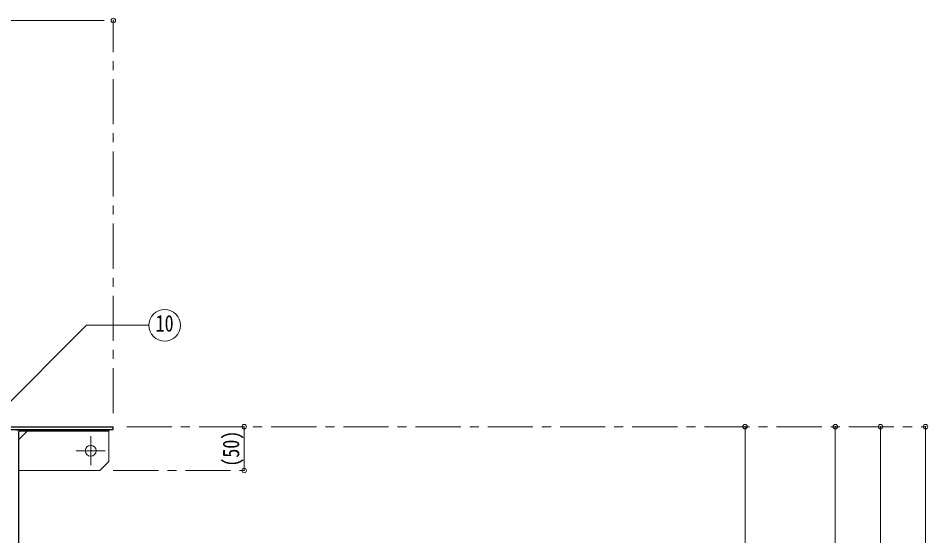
# Model space of a CAD drawing. Units: millimetres at full size, sheet at 1:10; details may follow other scales. Extents: x -2114 to 1936, y -1399 to 1411.
# Drawn here: x -459 to 549, y -439 to 134 of the extents above; entities that cross this region are included whole.
import ezdxf
from ezdxf.enums import TextEntityAlignment as Align

# ---------------------------------------------------------------- set-up
doc = ezdxf.new("R2010")
doc.units = ezdxf.units.MM
doc.header["$LTSCALE"] = 10
doc.header["$PDMODE"] = 32
doc.header["$PDSIZE"] = 5
doc.linetypes.add('CHAIN1', pattern=[8, 5, -1, 1, -1])
doc.layers.add('0-0_ﾚｲﾔ1', color=4, linetype='Continuous', lineweight=9)
doc.styles.add('ＭＳ ゴシック', font='')
doc.styles.get('ＭＳ ゴシック').set_extended_font_data('MS Gothic')

msp = doc.modelspace()

# ---------------------------------------------------------------- linework, layer by layer
at = {"layer": '0-0_ﾚｲﾔ1'}
for p, q in [((-363.92, 131.36), (-1663.92, 131.36)), ((-459.26, -321.67), (-459.22, -321.64)), ((-208.92, -367.24), (-208.92, -318.64)), ((346.08, -318.64), (346.08, -718.64)), ((496.08, -871.64), (496.08, -318.64)), ((546.08, -318.64), (546.08, -928.64))]:
    msp.add_line(p, q, dxfattribs=at)
at = {"layer": '0-0_ﾚｲﾔ1', "linetype": 'CHAIN1'}
for p, q in [((-353.92, -303.64), (-353.92, 131.36)), ((-338.92, -318.64), (546.08, -318.64)), ((-378.92, -361.24), (-378.92, -329.24)), ((-362.92, -345.24), (-394.92, -345.24)), ((-353.92, -367.24), (-208.92, -367.24))]:
    msp.add_line(p, q, dxfattribs=at)
at = {"layer": '0-0_ﾚｲﾔ1', "color": 7, "lineweight": 18}
for p, q in [((-485.27, -308.07), (-383.46, -206.26)), ((-314.52, -206.26), (-383.46, -206.26)), ((-458.92, -333.24), (-448.92, -323.24)), ((-358.92, -323.24), (-358.92, -357.24)), ((-358.92, -357.24), (-368.92, -367.24)), ((-368.92, -367.24), (-458.92, -367.24))]:
    msp.add_line(p, q, dxfattribs=at)
at = {"layer": '0-0_ﾚｲﾔ1', "color": 5, "lineweight": 25}
for p, q in [((-510.92, -318.64), (-353.92, -318.64)), ((-509.42, -321.64), (-353.92, -321.64)), ((-358.92, -323.24), (-358.92, -321.64)), ((-353.92, -321.64), (-353.92, -318.64)), ((-458.92, -324.04), (-458.92, -653.14)), ((-458.12, -323.24), (-358.92, -323.24))]:
    msp.add_line(p, q, dxfattribs=at)
at = {"layer": '0-0_ﾚｲﾔ1'}
msp.add_lwpolyline([(446.08, -318.64), (446.08, -868.64), (446.08, -921.64)], dxfattribs=at)
at = {"layer": '0-0_ﾚｲﾔ1', "color": 7, "lineweight": 18}
for centre, radius in [((-297.02, -206.26), 17.5), ((-378.92, -345.24), 6)]:
    msp.add_circle(centre, radius, dxfattribs=at)
at = {"layer": '0-0_ﾚｲﾔ1', "color": 5, "lineweight": 25}
for centre, radius in [((-458.92, -323.24), 1.6), ((-458.12, -324.04), 0.8)]:
    msp.add_arc(centre, radius, 90, 180, dxfattribs=at)
at = {"layer": '0-0_ﾚｲﾔ1', "color": 1}
for p in [(-353.92, 131.36), (-208.92, -318.64), (346.08, -318.64), (446.08, -318.64), (496.08, -318.64), (546.08, -318.64), (-208.92, -367.24)]:
    msp.add_point(p, dxfattribs=at)

# ---------------------------------------------------------------- texts
at = {"layer": '0-0_ﾚｲﾔ1', "color": 7, "style": 'ＭＳ ゴシック', "width": 0.8}
msp.add_text('10', height=18.33, dxfattribs=at).set_placement((-307.02, -218.76), align=Align.BOTTOM_LEFT)
msp.add_text('(50)', height=18.33, rotation=90, dxfattribs=at).set_placement((-208.92, -362.94), align=Align.BOTTOM_LEFT)

doc.saveas('drawing.dxf')
